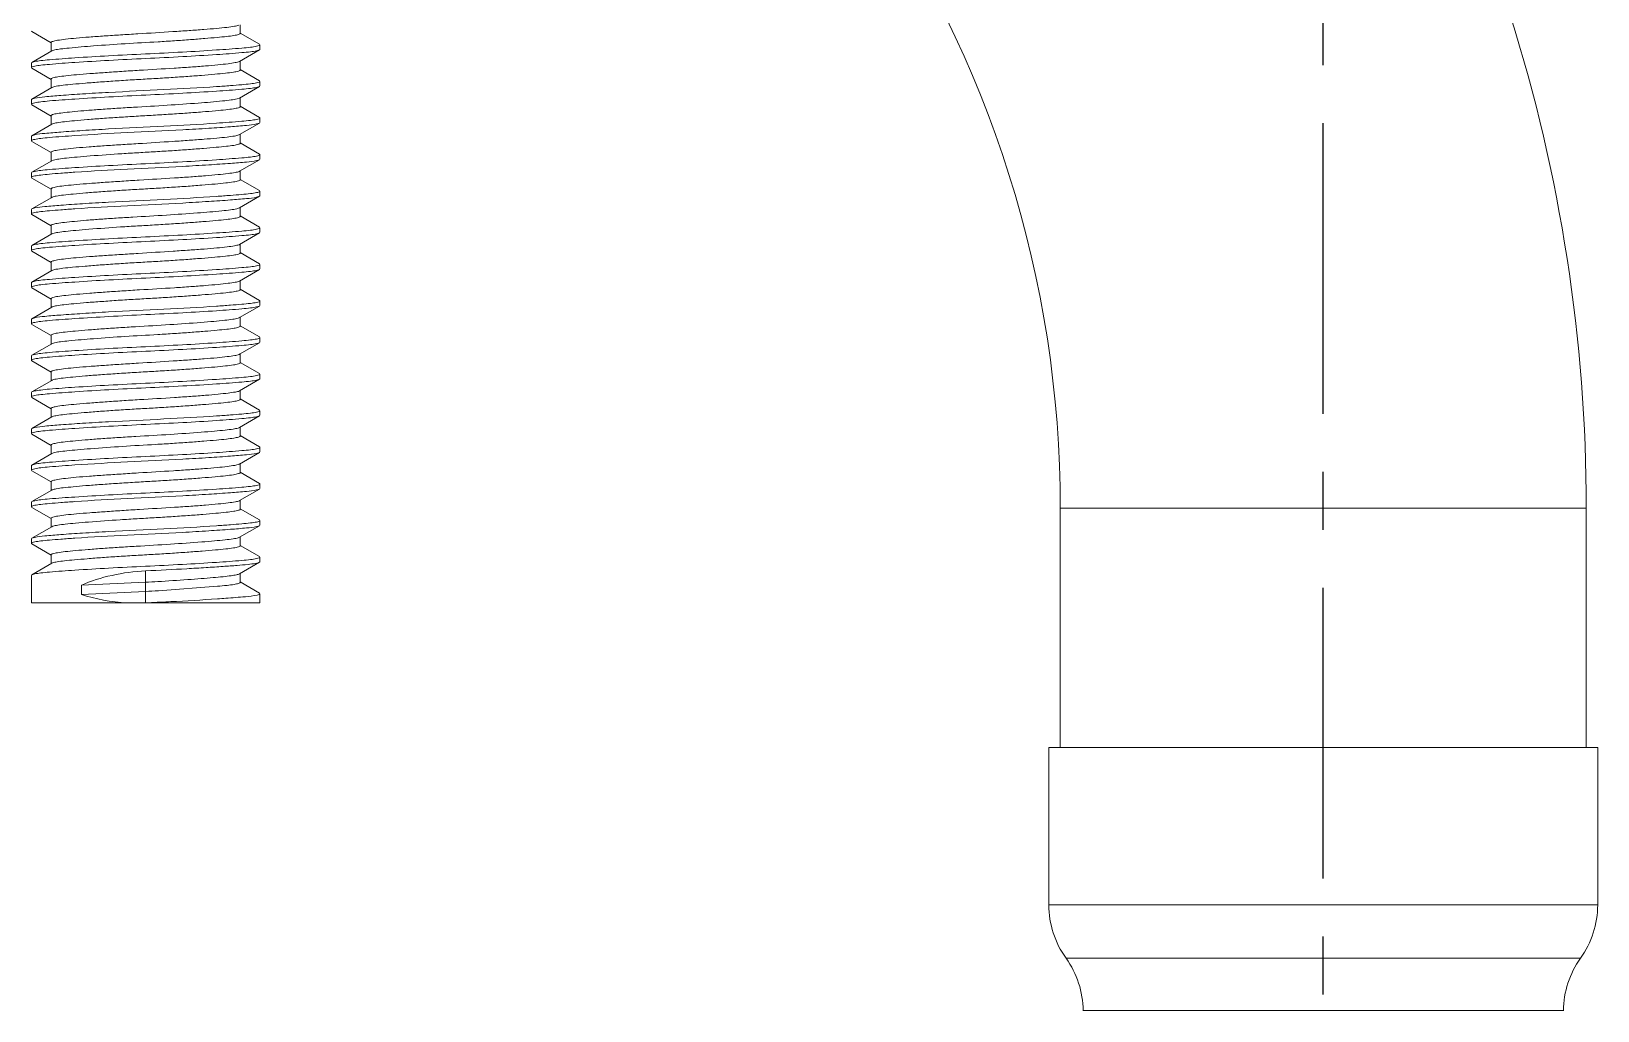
# Model space of a CAD drawing. Header units: millimetres. Extents: x 1334 to 1928, y -1757 to -1337.
# Drawn here: x 1704.05 to 1738.3, y -1692.07 to -1670.66 of the extents above; entities that cross this region are included whole.
import ezdxf

# ---------------------------------------------------------------- set-up
doc = ezdxf.new("R2010")
doc.units = ezdxf.units.MM
doc.header["$LTSCALE"] = 0.1
doc.linetypes.add('CENTERX2', pattern=[101.6, 63.5, -12.7, 12.7, -12.7])
doc.layers.get('0').update_dxf_attribs({"lineweight": 13})
doc.layers.add('CENTER', color=1, linetype='CENTERX2')

msp = doc.modelspace()

# ---------------------------------------------------------------- linework, layer by layer
at = {"color": 7, "linetype": 'Continuous'}
for p, q in [((1704.062, -1670.671), (1704.052, -1670.658)), ((1704.062, -1670.671), (1704.485, -1670.916)), ((1708.619, -1670.708), (1708.619, -1670.523)), ((1709.041, -1670.946), (1708.619, -1670.701)), ((1704.485, -1670.908), (1704.485, -1671.108)), ((1709.041, -1670.946), (1709.052, -1670.958)), ((1709.041, -1671.071), (1709.052, -1671.058)), ((1709.052, -1670.958), (1709.052, -1671.058)), ((1704.062, -1671.346), (1704.052, -1671.358)), ((1704.052, -1671.358), (1704.052, -1671.458)), ((1704.498, -1671.094), (1704.062, -1671.346)), ((1704.125, -1671.326), (1704.062, -1671.346)), ((1704.563, -1671.072), (1704.498, -1671.094)), ((1708.606, -1671.323), (1708.6, -1671.326)), ((1708.606, -1671.323), (1709.041, -1671.071)), ((1708.619, -1671.508), (1708.619, -1671.323)), ((1708.978, -1671.09), (1709.041, -1671.071)), ((1704.062, -1671.471), (1704.052, -1671.458)), ((1704.062, -1671.471), (1704.485, -1671.716)), ((1704.485, -1671.708), (1704.485, -1671.908)), ((1709.041, -1671.746), (1708.619, -1671.501)), ((1709.041, -1671.746), (1709.052, -1671.758)), ((1704.498, -1671.894), (1704.062, -1672.146)), ((1704.503, -1671.891), (1704.498, -1671.894)), ((1708.606, -1672.123), (1709.041, -1671.871)), ((1708.978, -1671.89), (1709.041, -1671.871)), ((1709.041, -1671.871), (1709.052, -1671.858)), ((1709.052, -1671.758), (1709.052, -1671.858)), ((1704.062, -1672.146), (1704.052, -1672.158)), ((1704.052, -1672.158), (1704.052, -1672.258)), ((1704.062, -1672.271), (1704.052, -1672.258)), ((1704.062, -1672.271), (1704.485, -1672.516)), ((1704.125, -1672.126), (1704.063, -1672.146)), ((1708.606, -1672.123), (1708.55, -1672.143)), ((1708.619, -1672.308), (1708.619, -1672.123)), ((1709.041, -1672.546), (1708.619, -1672.301)), ((1704.498, -1672.694), (1704.062, -1672.946)), ((1704.485, -1672.508), (1704.485, -1672.708)), ((1704.514, -1672.686), (1704.498, -1672.694)), ((1708.606, -1672.923), (1709.041, -1672.671)), ((1708.978, -1672.69), (1709.041, -1672.671)), ((1709.041, -1672.546), (1709.052, -1672.558)), ((1709.041, -1672.671), (1709.052, -1672.658)), ((1709.052, -1672.558), (1709.052, -1672.658)), ((1704.062, -1672.946), (1704.052, -1672.958)), ((1704.052, -1672.958), (1704.052, -1673.058)), ((1704.062, -1673.071), (1704.052, -1673.058)), ((1704.126, -1672.926), (1704.062, -1672.946)), ((1704.062, -1673.071), (1704.485, -1673.316)), ((1708.606, -1672.922), (1708.592, -1672.929)), ((1708.619, -1673.108), (1708.619, -1672.923)), ((1709.041, -1673.346), (1708.619, -1673.101)), ((1704.485, -1673.308), (1704.485, -1673.508)), ((1709.041, -1673.346), (1709.052, -1673.358)), ((1709.041, -1673.471), (1709.052, -1673.458)), ((1709.052, -1673.358), (1709.052, -1673.458)), ((1704.062, -1673.746), (1704.052, -1673.758)), ((1704.052, -1673.758), (1704.052, -1673.858)), ((1704.498, -1673.494), (1704.062, -1673.746)), ((1704.125, -1673.726), (1704.062, -1673.746)), ((1704.534, -1673.479), (1704.498, -1673.494)), ((1708.606, -1673.723), (1708.6, -1673.726)), ((1708.606, -1673.723), (1709.041, -1673.471)), ((1708.619, -1673.908), (1708.619, -1673.723)), ((1708.979, -1673.49), (1709.041, -1673.471)), ((1704.062, -1673.871), (1704.052, -1673.858)), ((1704.062, -1673.871), (1704.485, -1674.116)), ((1704.485, -1674.108), (1704.485, -1674.308)), ((1709.041, -1674.146), (1708.619, -1673.901)), ((1704.498, -1674.294), (1704.062, -1674.546)), ((1704.506, -1674.29), (1704.498, -1674.294)), ((1708.606, -1674.523), (1709.041, -1674.271)), ((1708.979, -1674.29), (1709.041, -1674.271)), ((1709.041, -1674.146), (1709.052, -1674.158)), ((1709.041, -1674.271), (1709.052, -1674.258)), ((1709.052, -1674.158), (1709.052, -1674.258)), ((1704.062, -1674.546), (1704.052, -1674.558)), ((1704.052, -1674.558), (1704.052, -1674.658)), ((1704.062, -1674.671), (1704.052, -1674.658)), ((1704.062, -1674.671), (1704.485, -1674.916)), ((1704.125, -1674.526), (1704.063, -1674.546)), ((1708.606, -1674.523), (1708.542, -1674.544)), ((1708.619, -1674.708), (1708.619, -1674.523)), ((1709.041, -1674.946), (1708.619, -1674.701)), ((1704.498, -1675.094), (1704.062, -1675.346)), ((1704.485, -1674.908), (1704.485, -1675.108)), ((1704.524, -1675.082), (1704.498, -1675.094)), ((1708.606, -1675.323), (1709.041, -1675.071)), ((1708.979, -1675.09), (1709.041, -1675.071)), ((1709.041, -1674.946), (1709.052, -1674.958)), ((1709.041, -1675.071), (1709.052, -1675.058)), ((1709.052, -1674.958), (1709.052, -1675.058)), ((1704.062, -1675.346), (1704.052, -1675.358)), ((1704.052, -1675.358), (1704.052, -1675.458)), ((1704.062, -1675.471), (1704.052, -1675.458)), ((1704.125, -1675.326), (1704.062, -1675.346)), ((1704.062, -1675.471), (1704.485, -1675.716)), ((1708.606, -1675.322), (1708.593, -1675.328)), ((1708.619, -1675.508), (1708.619, -1675.323)), ((1709.041, -1675.746), (1708.619, -1675.501)), ((1704.485, -1675.708), (1704.485, -1675.908)), ((1709.041, -1675.746), (1709.052, -1675.758)), ((1709.052, -1675.758), (1709.052, -1675.858)), ((1704.062, -1676.146), (1704.052, -1676.158)), ((1704.052, -1676.158), (1704.052, -1676.258)), ((1704.498, -1675.894), (1704.062, -1676.146)), ((1704.125, -1676.126), (1704.062, -1676.146)), ((1704.502, -1675.891), (1704.498, -1675.894)), ((1708.606, -1676.123), (1708.6, -1676.126)), ((1708.606, -1676.123), (1709.041, -1675.871)), ((1708.619, -1676.308), (1708.619, -1676.123)), ((1708.979, -1675.89), (1709.041, -1675.871)), ((1709.041, -1675.871), (1709.052, -1675.858)), ((1704.062, -1676.271), (1704.052, -1676.258)), ((1704.062, -1676.271), (1704.485, -1676.516)), ((1704.485, -1676.508), (1704.485, -1676.708)), ((1709.041, -1676.546), (1708.619, -1676.301)), ((1704.498, -1676.694), (1704.062, -1676.946)), ((1704.509, -1676.688), (1704.498, -1676.694)), ((1708.606, -1676.923), (1709.041, -1676.671)), ((1708.978, -1676.69), (1709.041, -1676.671)), ((1709.041, -1676.546), (1709.052, -1676.558)), ((1709.041, -1676.671), (1709.052, -1676.658)), ((1709.052, -1676.558), (1709.052, -1676.658)), ((1704.062, -1676.946), (1704.052, -1676.958)), ((1704.052, -1676.958), (1704.052, -1677.058)), ((1704.062, -1677.071), (1704.052, -1677.058)), ((1704.125, -1676.926), (1704.062, -1676.946)), ((1704.062, -1677.071), (1704.485, -1677.316)), ((1708.606, -1676.923), (1708.571, -1676.937)), ((1708.619, -1677.108), (1708.619, -1676.908)), ((1709.041, -1677.346), (1708.619, -1677.101)), ((1704.498, -1677.494), (1704.062, -1677.746)), ((1704.485, -1677.308), (1704.485, -1677.508)), ((1704.561, -1677.472), (1704.498, -1677.494)), ((1708.606, -1677.723), (1709.041, -1677.471)), ((1708.978, -1677.49), (1709.041, -1677.471)), ((1709.041, -1677.346), (1709.052, -1677.358)), ((1709.041, -1677.471), (1709.052, -1677.458)), ((1709.052, -1677.358), (1709.052, -1677.458)), ((1704.062, -1677.746), (1704.052, -1677.758)), ((1704.052, -1677.758), (1704.052, -1677.858)), ((1704.062, -1677.871), (1704.052, -1677.858)), ((1704.125, -1677.726), (1704.062, -1677.746)), ((1704.062, -1677.871), (1704.485, -1678.116)), ((1708.606, -1677.722), (1708.594, -1677.728)), ((1708.619, -1677.908), (1708.619, -1677.708)), ((1709.041, -1678.146), (1708.619, -1677.901)), ((1704.485, -1678.108), (1704.485, -1678.308)), ((1709.041, -1678.146), (1709.052, -1678.158)), ((1709.052, -1678.158), (1709.052, -1678.258)), ((1704.062, -1678.546), (1704.052, -1678.558)), ((1704.052, -1678.558), (1704.052, -1678.658)), ((1704.498, -1678.294), (1704.062, -1678.546)), ((1704.125, -1678.526), (1704.062, -1678.546)), ((1704.504, -1678.291), (1704.498, -1678.294)), ((1708.606, -1678.523), (1708.601, -1678.526)), ((1708.606, -1678.523), (1709.041, -1678.271)), ((1708.619, -1678.708), (1708.619, -1678.508)), ((1708.978, -1678.29), (1709.041, -1678.271)), ((1709.041, -1678.271), (1709.052, -1678.258)), ((1704.062, -1678.671), (1704.052, -1678.658)), ((1704.062, -1678.671), (1704.485, -1678.916)), ((1704.485, -1678.908), (1704.485, -1679.094)), ((1709.041, -1678.946), (1708.619, -1678.701)), ((1704.498, -1679.094), (1704.062, -1679.346)), ((1704.515, -1679.086), (1704.498, -1679.094)), ((1708.606, -1679.323), (1709.041, -1679.071)), ((1708.978, -1679.09), (1709.041, -1679.071)), ((1709.041, -1678.946), (1709.052, -1678.958)), ((1709.041, -1679.071), (1709.052, -1679.058)), ((1709.052, -1678.958), (1709.052, -1679.058)), ((1704.062, -1679.346), (1704.052, -1679.358)), ((1704.052, -1679.358), (1704.052, -1679.458)), ((1704.062, -1679.471), (1704.052, -1679.458)), ((1704.125, -1679.326), (1704.062, -1679.346)), ((1704.062, -1679.471), (1704.485, -1679.716)), ((1708.606, -1679.323), (1708.574, -1679.336)), ((1708.619, -1679.508), (1708.619, -1679.323)), ((1709.041, -1679.746), (1708.619, -1679.501)), ((1704.498, -1679.894), (1704.062, -1680.146)), ((1704.485, -1679.708), (1704.485, -1679.894)), ((1704.537, -1679.879), (1704.498, -1679.894)), ((1708.606, -1680.123), (1709.041, -1679.871)), ((1708.978, -1679.89), (1709.041, -1679.871)), ((1709.041, -1679.746), (1709.052, -1679.758)), ((1709.041, -1679.871), (1709.052, -1679.858)), ((1709.052, -1679.758), (1709.052, -1679.858)), ((1704.062, -1680.146), (1704.052, -1680.158)), ((1704.052, -1680.158), (1704.052, -1680.258)), ((1704.062, -1680.271), (1704.052, -1680.258)), ((1704.125, -1680.126), (1704.062, -1680.146)), ((1704.062, -1680.271), (1704.485, -1680.516)), ((1708.606, -1680.122), (1708.594, -1680.128)), ((1708.619, -1680.308), (1708.619, -1680.123)), ((1709.041, -1680.546), (1708.619, -1680.301)), ((1704.485, -1680.508), (1704.485, -1680.694)), ((1709.041, -1680.546), (1709.052, -1680.558)), ((1709.052, -1680.558), (1709.052, -1680.658)), ((1704.062, -1680.946), (1704.052, -1680.958)), ((1704.052, -1680.958), (1704.052, -1681.058)), ((1704.498, -1680.694), (1704.062, -1680.946)), ((1704.125, -1680.926), (1704.063, -1680.946)), ((1704.505, -1680.69), (1704.498, -1680.694)), ((1708.606, -1680.923), (1708.601, -1680.926)), ((1708.606, -1680.923), (1709.041, -1680.671)), ((1708.619, -1681.108), (1708.619, -1680.923)), ((1708.978, -1680.69), (1709.041, -1680.671)), ((1709.041, -1680.671), (1709.052, -1680.658)), ((1704.062, -1681.071), (1704.052, -1681.058)), ((1704.062, -1681.071), (1704.485, -1681.316)), ((1704.485, -1681.308), (1704.485, -1681.494)), ((1709.041, -1681.346), (1708.619, -1681.101)), ((1726.552, -1681.085), (1738.052, -1681.085)), ((1726.552, -1681.085), (1726.552, -1686.323)), ((1738.052, -1681.085), (1738.052, -1686.323)), ((1704.498, -1681.494), (1704.062, -1681.746)), ((1704.522, -1681.483), (1704.498, -1681.494)), ((1708.606, -1681.723), (1709.041, -1681.471)), ((1708.979, -1681.49), (1709.041, -1681.471)), ((1709.041, -1681.346), (1709.052, -1681.358)), ((1709.041, -1681.471), (1709.052, -1681.458)), ((1709.052, -1681.358), (1709.052, -1681.458)), ((1704.062, -1681.746), (1704.052, -1681.758)), ((1704.052, -1681.758), (1704.052, -1681.858)), ((1704.062, -1681.871), (1704.052, -1681.858)), ((1704.125, -1681.726), (1704.062, -1681.746)), ((1704.062, -1681.871), (1704.485, -1682.116)), ((1708.606, -1681.723), (1708.577, -1681.735)), ((1708.619, -1681.908), (1708.619, -1681.723)), ((1709.041, -1682.146), (1708.619, -1681.901)), ((1704.498, -1682.294), (1704.062, -1682.546)), ((1704.485, -1682.108), (1704.485, -1682.308)), ((1704.514, -1682.286), (1704.498, -1682.294)), ((1708.606, -1682.523), (1709.041, -1682.271)), ((1709.041, -1682.146), (1709.052, -1682.158)), ((1709.041, -1682.271), (1709.052, -1682.258)), ((1709.052, -1682.158), (1709.052, -1682.258)), ((1704.062, -1682.546), (1704.052, -1682.558)), ((1704.052, -1682.558), (1704.052, -1683.158)), ((1704.125, -1682.526), (1704.062, -1682.546)), ((1706.552, -1682.458), (1706.552, -1683.158)), ((1708.619, -1682.708), (1708.619, -1682.523)), ((1709.041, -1682.946), (1708.619, -1682.701)), ((1705.146, -1682.773), (1706.552, -1682.708)), ((1705.146, -1682.973), (1705.146, -1682.773)), ((1705.146, -1682.973), (1706.552, -1682.908)), ((1708.123, -1682.797), (1706.829, -1682.892)), ((1709.041, -1682.946), (1709.052, -1682.958)), ((1709.052, -1682.958), (1709.052, -1683.158)), ((1709.052, -1683.158), (1704.052, -1683.158)), ((1707.101, -1683.131), (1707.052, -1683.134)), ((1726.302, -1686.323), (1738.302, -1686.323)), ((1726.302, -1686.323), (1726.302, -1689.762)), ((1738.302, -1686.323), (1738.302, -1689.762)), ((1738.302, -1689.762), (1726.302, -1689.762)), ((1737.927, -1690.928), (1726.677, -1690.928)), ((1727.052, -1692.073), (1737.552, -1692.073))]:
    msp.add_line(p, q, dxfattribs=at)
for centre, radius, start, end in [((1702.302, -1681.085), 35.75, 0, 35), ((1702.302, -1681.085), 24.25, 0, 35), ((1703.401, -1626.364), 56.432, 273.2003, 273.4685), ((1702.987, -1619.098), 63.91, 273.19725, 273.44623), ((1702.258, -1590.181), 93.076, 272.6444, 272.95244), ((1703.84, -1619.254), 63.961, 272.92232, 273.8385), ((1705.606, -1645.801), 37.355, 273.8625, 274.1446), ((1728.302, -1689.762), 2, 180, 215.6591), ((1736.302, -1689.762), 2, 324.3409, 0), ((1725.052, -1692.094), 2, 0.59, 35.6591), ((1739.552, -1692.094), 2, 144.3409, 179.41)]:
    msp.add_arc(centre, radius, start, end, dxfattribs=at)
for centre, start_param, end_param in [((1706.552, -1683.902), 1.531008, 2.128419), ((1706.552, -1681.715), -2.207995, -1.770245)]:
    msp.add_ellipse(centre, major_axis=(2.498, 0.173), ratio=0.575512, start_param=start_param, end_param=end_param, dxfattribs=at)
for points, knots in [([(1708.591, -1670.529), (1708.56, -1670.541), (1708.472, -1670.558), (1708.31, -1670.581), (1708.086, -1670.602), (1707.81, -1670.625), (1707.49, -1670.648), (1707.01, -1670.681), (1706.511, -1670.711), (1706.011, -1670.742), (1705.656, -1670.765), (1705.332, -1670.788), (1705.049, -1670.811), (1704.819, -1670.834), (1704.663, -1670.854), (1704.571, -1670.871), (1704.526, -1670.883), (1704.498, -1670.892), (1704.485, -1670.903), (1704.485, -1670.908)], [0, 0, 0, 0, 0.024187, 0.064372, 0.119358, 0.187148, 0.265627, 0.352067, 0.536481, 0.628205, 0.715378, 0.794919, 0.864258, 0.920997, 0.963016, 0.97816, 0.989288, 0.996409, 1, 1, 1, 1]), ([(1708.619, -1670.708), (1708.619, -1670.713), (1708.606, -1670.725), (1708.562, -1670.741), (1708.465, -1670.761), (1708.309, -1670.779), (1708.096, -1670.8), (1707.831, -1670.823), (1707.52, -1670.847), (1707.179, -1670.871), (1706.703, -1670.901), (1706.112, -1670.933), (1705.464, -1670.978), (1704.994, -1671.017), (1704.71, -1671.047), (1704.606, -1671.062), (1704.563, -1671.072)], [0, 0, 0, 0, 0.003671, 0.010667, 0.035956, 0.07461, 0.126856, 0.192944, 0.270445, 0.355753, 0.444467, 0.620998, 0.790546, 0.922276, 0.967593, 1, 1, 1, 1]), ([(1708.977, -1670.991), (1708.933, -1671), (1708.826, -1671.015), (1708.533, -1671.042), (1708.038, -1671.078), (1707.336, -1671.12), (1706.55, -1671.158), (1705.764, -1671.197), (1705.063, -1671.239), (1704.568, -1671.275), (1704.276, -1671.302), (1704.169, -1671.317), (1704.125, -1671.326)], [0, 0, 0, 0, 0.027698, 0.066759, 0.181144, 0.334076, 0.500295, 0.666563, 0.819328, 0.933458, 0.972414, 1, 1, 1, 1]), ([(1709.052, -1670.958), (1709.052, -1670.967), (1709.019, -1670.981), (1708.996, -1670.987), (1708.977, -1670.991)], [0, 0, 0, 0, 0.29998, 1, 1, 1, 1]), ([(1704.127, -1671.426), (1704.171, -1671.417), (1704.278, -1671.402), (1704.57, -1671.374), (1705.066, -1671.339), (1705.768, -1671.296), (1706.554, -1671.258), (1707.34, -1671.22), (1708.041, -1671.178), (1708.536, -1671.142), (1708.828, -1671.115), (1708.935, -1671.1), (1708.978, -1671.09)], [0, 0, 0, 0, 0.027605, 0.066706, 0.181114, 0.334104, 0.50028, 0.666556, 0.819387, 0.933439, 0.972499, 1, 1, 1, 1]), ([(1708.6, -1671.326), (1708.572, -1671.338), (1708.489, -1671.354), (1708.333, -1671.377), (1708.115, -1671.399), (1707.842, -1671.423), (1707.523, -1671.447), (1707.041, -1671.479), (1706.539, -1671.508), (1706.035, -1671.54), (1705.675, -1671.564), (1705.346, -1671.588), (1705.059, -1671.611), (1704.825, -1671.633), (1704.652, -1671.654), (1704.546, -1671.675), (1704.499, -1671.692), (1704.485, -1671.704), (1704.485, -1671.709)], [0, 0, 0, 0, 0.022147, 0.060478, 0.114058, 0.181107, 0.259082, 0.345376, 0.530717, 0.623224, 0.711368, 0.792032, 0.862221, 0.919678, 0.962463, 0.989042, 0.996259, 1, 1, 1, 1]), ([(1704.052, -1671.458), (1704.052, -1671.45), (1704.085, -1671.435), (1704.108, -1671.43), (1704.127, -1671.426)], [0, 0, 0, 0, 0.299697, 1, 1, 1, 1]), ([(1708.619, -1671.508), (1708.619, -1671.514), (1708.605, -1671.526), (1708.556, -1671.542), (1708.451, -1671.563), (1708.28, -1671.582), (1708.047, -1671.605), (1707.758, -1671.629), (1707.422, -1671.654), (1707.058, -1671.678), (1706.683, -1671.701), (1706.305, -1671.722), (1705.932, -1671.746), (1705.575, -1671.77), (1705.252, -1671.795), (1704.98, -1671.819), (1704.765, -1671.84), (1704.613, -1671.861), (1704.531, -1671.877), (1704.503, -1671.891)], [0, 0, 0, 0, 0.003863, 0.011366, 0.038522, 0.08017, 0.136612, 0.207776, 0.290363, 0.380095, 0.471716, 0.562591, 0.654208, 0.74229, 0.82177, 0.888699, 0.940356, 0.977802, 1, 1, 1, 1]), ([(1708.977, -1671.791), (1708.933, -1671.8), (1708.826, -1671.815), (1708.635, -1671.833), (1708.387, -1671.853), (1707.82, -1671.893), (1706.932, -1671.942), (1705.955, -1671.986), (1705.202, -1672.03), (1704.737, -1672.062), (1704.388, -1672.09), (1704.198, -1672.111), (1704.125, -1672.126)], [0, 0, 0, 0, 0.027695, 0.066852, 0.118015, 0.181221, 0.417414, 0.666583, 0.783974, 0.882395, 0.954289, 1, 1, 1, 1]), ([(1704.127, -1672.226), (1704.17, -1672.217), (1704.278, -1672.202), (1704.57, -1672.174), (1705.066, -1672.139), (1705.768, -1672.096), (1706.554, -1672.058), (1707.34, -1672.02), (1708.041, -1671.978), (1708.536, -1671.942), (1708.828, -1671.915), (1708.935, -1671.9), (1708.978, -1671.89)], [0, 0, 0, 0, 0.027646, 0.066826, 0.181154, 0.334135, 0.500434, 0.66659, 0.819415, 0.933487, 0.972501, 1, 1, 1, 1]), ([(1709.052, -1671.758), (1709.052, -1671.767), (1709.019, -1671.781), (1708.996, -1671.787), (1708.977, -1671.791)], [0, 0, 0, 0, 0.301624, 1, 1, 1, 1]), ([(1704.052, -1672.258), (1704.052, -1672.25), (1704.085, -1672.235), (1704.108, -1672.23), (1704.127, -1672.226)], [0, 0, 0, 0, 0.300203, 1, 1, 1, 1]), ([(1708.55, -1672.143), (1708.508, -1672.153), (1708.402, -1672.169), (1708.12, -1672.2), (1707.654, -1672.237), (1707.004, -1672.283), (1706.41, -1672.316), (1705.928, -1672.346), (1705.59, -1672.369), (1705.282, -1672.393), (1705.015, -1672.416), (1704.798, -1672.437), (1704.638, -1672.457), (1704.541, -1672.476), (1704.497, -1672.492), (1704.485, -1672.503), (1704.485, -1672.508)], [0, 0, 0, 0, 0.031669, 0.077914, 0.208315, 0.374758, 0.555901, 0.644766, 0.728648, 0.804957, 0.871158, 0.924947, 0.964874, 0.989786, 0.996486, 1, 1, 1, 1]), ([(1708.619, -1672.308), (1708.619, -1672.314), (1708.605, -1672.326), (1708.558, -1672.342), (1708.454, -1672.362), (1708.287, -1672.382), (1708.059, -1672.403), (1707.776, -1672.428), (1707.447, -1672.452), (1707.089, -1672.476), (1706.718, -1672.499), (1706.345, -1672.52), (1705.975, -1672.543), (1705.619, -1672.567), (1705.294, -1672.592), (1705.016, -1672.616), (1704.795, -1672.637), (1704.634, -1672.657), (1704.547, -1672.674), (1704.514, -1672.686)], [0, 0, 0, 0, 0.003802, 0.011197, 0.037808, 0.078723, 0.134023, 0.203835, 0.285146, 0.373762, 0.464592, 0.554597, 0.645423, 0.733514, 0.813729, 0.882024, 0.93581, 0.975044, 1, 1, 1, 1]), ([(1708.977, -1672.591), (1708.933, -1672.6), (1708.826, -1672.615), (1708.533, -1672.642), (1707.903, -1672.687), (1706.932, -1672.742), (1705.955, -1672.786), (1705.202, -1672.83), (1704.737, -1672.862), (1704.388, -1672.89), (1704.198, -1672.911), (1704.126, -1672.926)], [0, 0, 0, 0, 0.027658, 0.066826, 0.181167, 0.417406, 0.666608, 0.784057, 0.882449, 0.954543, 1, 1, 1, 1]), ([(1704.127, -1673.026), (1704.17, -1673.017), (1704.278, -1673.002), (1704.57, -1672.974), (1705.201, -1672.929), (1706.172, -1672.874), (1707.149, -1672.831), (1707.901, -1672.786), (1708.367, -1672.755), (1708.716, -1672.726), (1708.906, -1672.706), (1708.978, -1672.69)], [0, 0, 0, 0, 0.027691, 0.066809, 0.181183, 0.417386, 0.666609, 0.784018, 0.882432, 0.954401, 1, 1, 1, 1]), ([(1709.052, -1672.558), (1709.052, -1672.567), (1709.019, -1672.581), (1708.996, -1672.587), (1708.977, -1672.591)], [0, 0, 0, 0, 0.300365, 1, 1, 1, 1]), ([(1704.052, -1673.058), (1704.052, -1673.05), (1704.085, -1673.035), (1704.108, -1673.03), (1704.127, -1673.026)], [0, 0, 0, 0, 0.300562, 1, 1, 1, 1]), ([(1708.592, -1672.929), (1708.561, -1672.941), (1708.474, -1672.958), (1708.312, -1672.98), (1708.089, -1673.002), (1707.813, -1673.025), (1707.493, -1673.048), (1707.013, -1673.08), (1706.514, -1673.111), (1706.014, -1673.142), (1705.658, -1673.165), (1705.333, -1673.188), (1705.05, -1673.211), (1704.82, -1673.234), (1704.663, -1673.254), (1704.571, -1673.271), (1704.526, -1673.283), (1704.499, -1673.292), (1704.485, -1673.303), (1704.485, -1673.308)], [0, 0, 0, 0, 0.023965, 0.063944, 0.118794, 0.186494, 0.264908, 0.351341, 0.535856, 0.627669, 0.714951, 0.7946, 0.864025, 0.920857, 0.962951, 0.978116, 0.989261, 0.996397, 1, 1, 1, 1]), ([(1708.619, -1673.108), (1708.619, -1673.113), (1708.606, -1673.125), (1708.56, -1673.142), (1708.46, -1673.162), (1708.298, -1673.18), (1708.077, -1673.202), (1707.802, -1673.225), (1707.482, -1673.25), (1707.131, -1673.274), (1706.768, -1673.296), (1706.401, -1673.317), (1705.925, -1673.346), (1705.475, -1673.377), (1705.071, -1673.411), (1704.841, -1673.433), (1704.668, -1673.452), (1704.572, -1673.468), (1704.534, -1673.479)], [0, 0, 0, 0, 0.003742, 0.010922, 0.036934, 0.076697, 0.130547, 0.198553, 0.278023, 0.365021, 0.454885, 0.54373, 0.633616, 0.802545, 0.872836, 0.929279, 0.971401, 1, 1, 1, 1]), ([(1708.977, -1673.391), (1708.933, -1673.4), (1708.826, -1673.415), (1708.533, -1673.442), (1708.038, -1673.478), (1707.336, -1673.52), (1706.55, -1673.558), (1705.764, -1673.597), (1705.063, -1673.639), (1704.568, -1673.675), (1704.276, -1673.702), (1704.169, -1673.717), (1704.125, -1673.726)], [0, 0, 0, 0, 0.027718, 0.066775, 0.181167, 0.334092, 0.500355, 0.666554, 0.819328, 0.933453, 0.972414, 1, 1, 1, 1]), ([(1709.052, -1673.358), (1709.052, -1673.367), (1709.019, -1673.381), (1708.996, -1673.387), (1708.977, -1673.391)], [0, 0, 0, 0, 0.300433, 1, 1, 1, 1]), ([(1704.126, -1673.826), (1704.17, -1673.817), (1704.278, -1673.802), (1704.468, -1673.784), (1704.717, -1673.764), (1705.284, -1673.724), (1706.172, -1673.674), (1707.149, -1673.631), (1707.901, -1673.586), (1708.367, -1673.555), (1708.716, -1673.526), (1708.906, -1673.506), (1708.979, -1673.49)], [0, 0, 0, 0, 0.027722, 0.066804, 0.118029, 0.181203, 0.417394, 0.666579, 0.783971, 0.882386, 0.954301, 1, 1, 1, 1]), ([(1708.6, -1673.726), (1708.572, -1673.739), (1708.489, -1673.754), (1708.335, -1673.777), (1708.116, -1673.799), (1707.843, -1673.823), (1707.525, -1673.847), (1707.043, -1673.879), (1706.541, -1673.908), (1706.036, -1673.94), (1705.676, -1673.964), (1705.347, -1673.988), (1705.06, -1674.011), (1704.825, -1674.033), (1704.652, -1674.054), (1704.546, -1674.075), (1704.499, -1674.092), (1704.486, -1674.104), (1704.485, -1674.109)], [0, 0, 0, 0, 0.022051, 0.06031, 0.113815, 0.180831, 0.258798, 0.345084, 0.530464, 0.623007, 0.711188, 0.791904, 0.862144, 0.919626, 0.962441, 0.989039, 0.996254, 1, 1, 1, 1]), ([(1704.052, -1673.858), (1704.052, -1673.85), (1704.085, -1673.835), (1704.108, -1673.83), (1704.126, -1673.826)], [0, 0, 0, 0, 0.300602, 1, 1, 1, 1]), ([(1708.619, -1673.908), (1708.619, -1673.914), (1708.605, -1673.926), (1708.557, -1673.942), (1708.451, -1673.963), (1708.282, -1673.982), (1708.049, -1674.005), (1707.762, -1674.029), (1707.428, -1674.054), (1707.065, -1674.078), (1706.691, -1674.101), (1706.314, -1674.122), (1705.941, -1674.145), (1705.584, -1674.17), (1705.261, -1674.194), (1704.988, -1674.219), (1704.771, -1674.239), (1704.618, -1674.26), (1704.534, -1674.277), (1704.506, -1674.29)], [0, 0, 0, 0, 0.003847, 0.011323, 0.038373, 0.07982, 0.136034, 0.2069, 0.289198, 0.378665, 0.470164, 0.560795, 0.652259, 0.740331, 0.81998, 0.887218, 0.939327, 0.977199, 1, 1, 1, 1]), ([(1708.977, -1674.191), (1708.933, -1674.2), (1708.826, -1674.215), (1708.635, -1674.233), (1708.387, -1674.253), (1707.82, -1674.293), (1706.932, -1674.342), (1705.955, -1674.386), (1705.202, -1674.43), (1704.737, -1674.462), (1704.388, -1674.49), (1704.198, -1674.511), (1704.125, -1674.526)], [0, 0, 0, 0, 0.027709, 0.066834, 0.118022, 0.181211, 0.417408, 0.66658, 0.783973, 0.882391, 0.954293, 1, 1, 1, 1]), ([(1704.126, -1674.626), (1704.17, -1674.617), (1704.278, -1674.602), (1704.468, -1674.584), (1704.717, -1674.564), (1705.284, -1674.524), (1706.172, -1674.474), (1707.149, -1674.431), (1707.901, -1674.386), (1708.367, -1674.355), (1708.716, -1674.326), (1708.906, -1674.306), (1708.979, -1674.29)], [0, 0, 0, 0, 0.027711, 0.066833, 0.118023, 0.181219, 0.417418, 0.66659, 0.783965, 0.882402, 0.954293, 1, 1, 1, 1]), ([(1709.052, -1674.158), (1709.052, -1674.167), (1709.019, -1674.181), (1708.996, -1674.187), (1708.977, -1674.191)], [0, 0, 0, 0, 0.301332, 1, 1, 1, 1]), ([(1704.052, -1674.658), (1704.052, -1674.65), (1704.085, -1674.635), (1704.108, -1674.63), (1704.126, -1674.626)], [0, 0, 0, 0, 0.301199, 1, 1, 1, 1]), ([(1708.542, -1674.544), (1708.499, -1674.554), (1708.391, -1674.57), (1708.106, -1674.601), (1707.638, -1674.638), (1706.988, -1674.684), (1706.396, -1674.717), (1705.917, -1674.747), (1705.58, -1674.77), (1705.275, -1674.793), (1705.011, -1674.816), (1704.795, -1674.838), (1704.637, -1674.857), (1704.54, -1674.876), (1704.497, -1674.892), (1704.485, -1674.903), (1704.485, -1674.908)], [0, 0, 0, 0, 0.032667, 0.079724, 0.211117, 0.377759, 0.558463, 0.646955, 0.730404, 0.806262, 0.872048, 0.925476, 0.965114, 0.989856, 0.996512, 1, 1, 1, 1]), ([(1708.619, -1674.708), (1708.619, -1674.714), (1708.606, -1674.726), (1708.559, -1674.742), (1708.457, -1674.762), (1708.293, -1674.781), (1708.068, -1674.803), (1707.79, -1674.826), (1707.465, -1674.851), (1707.111, -1674.875), (1706.744, -1674.898), (1706.373, -1674.918), (1705.896, -1674.948), (1705.446, -1674.979), (1705.044, -1675.013), (1704.818, -1675.035), (1704.651, -1675.055), (1704.559, -1675.071), (1704.524, -1675.082)], [0, 0, 0, 0, 0.003769, 0.011072, 0.037328, 0.077711, 0.132203, 0.20108, 0.281443, 0.369273, 0.459512, 0.549007, 0.639266, 0.807969, 0.877315, 0.932346, 0.973202, 1, 1, 1, 1]), ([(1708.977, -1674.991), (1708.933, -1675), (1708.826, -1675.015), (1708.533, -1675.043), (1708.038, -1675.078), (1707.336, -1675.12), (1706.55, -1675.158), (1705.764, -1675.197), (1705.063, -1675.239), (1704.568, -1675.274), (1704.276, -1675.302), (1704.169, -1675.317), (1704.125, -1675.326)], [0, 0, 0, 0, 0.027637, 0.066823, 0.18114, 0.334134, 0.500334, 0.666569, 0.819398, 0.933444, 0.972506, 1, 1, 1, 1]), ([(1704.126, -1675.426), (1704.17, -1675.417), (1704.278, -1675.402), (1704.57, -1675.374), (1705.066, -1675.339), (1705.768, -1675.296), (1706.554, -1675.258), (1707.34, -1675.22), (1708.041, -1675.178), (1708.536, -1675.142), (1708.828, -1675.115), (1708.935, -1675.1), (1708.979, -1675.09)], [0, 0, 0, 0, 0.027687, 0.066863, 0.181215, 0.334097, 0.500355, 0.666592, 0.819316, 0.933404, 0.972449, 1, 1, 1, 1]), ([(1709.052, -1674.958), (1709.052, -1674.967), (1709.019, -1674.981), (1708.996, -1674.987), (1708.977, -1674.991)], [0, 0, 0, 0, 0.300162, 1, 1, 1, 1]), ([(1704.052, -1675.458), (1704.052, -1675.45), (1704.085, -1675.435), (1704.108, -1675.43), (1704.126, -1675.426)], [0, 0, 0, 0, 0.301833, 1, 1, 1, 1]), ([(1708.593, -1675.328), (1708.562, -1675.34), (1708.476, -1675.357), (1708.315, -1675.38), (1708.092, -1675.402), (1707.816, -1675.425), (1707.497, -1675.448), (1707.016, -1675.48), (1706.517, -1675.511), (1706.016, -1675.542), (1705.66, -1675.565), (1705.335, -1675.588), (1705.051, -1675.611), (1704.82, -1675.634), (1704.664, -1675.654), (1704.571, -1675.671), (1704.526, -1675.683), (1704.499, -1675.692), (1704.485, -1675.703), (1704.485, -1675.708)], [0, 0, 0, 0, 0.02376, 0.063545, 0.118268, 0.185886, 0.264238, 0.350664, 0.535274, 0.627167, 0.714551, 0.794303, 0.863809, 0.920725, 0.962891, 0.978075, 0.989234, 0.996384, 1, 1, 1, 1]), ([(1708.619, -1675.508), (1708.619, -1675.514), (1708.605, -1675.526), (1708.556, -1675.543), (1708.45, -1675.563), (1708.279, -1675.582), (1708.045, -1675.605), (1707.756, -1675.629), (1707.42, -1675.654), (1707.055, -1675.679), (1706.679, -1675.701), (1706.301, -1675.722), (1705.928, -1675.746), (1705.57, -1675.771), (1705.248, -1675.796), (1704.976, -1675.82), (1704.762, -1675.84), (1704.611, -1675.862), (1704.529, -1675.878), (1704.502, -1675.891)], [0, 0, 0, 0, 0.003867, 0.011374, 0.038618, 0.080289, 0.136897, 0.208154, 0.29092, 0.380758, 0.472533, 0.563352, 0.655126, 0.743171, 0.822605, 0.889354, 0.940902, 0.978057, 1, 1, 1, 1]), ([(1708.977, -1675.791), (1708.933, -1675.8), (1708.826, -1675.815), (1708.533, -1675.842), (1708.038, -1675.878), (1707.336, -1675.92), (1706.55, -1675.958), (1705.764, -1675.997), (1705.063, -1676.039), (1704.568, -1676.074), (1704.276, -1676.102), (1704.169, -1676.117), (1704.125, -1676.126)], [0, 0, 0, 0, 0.027718, 0.066816, 0.181173, 0.334114, 0.500404, 0.666565, 0.819326, 0.93344, 0.972425, 1, 1, 1, 1]), ([(1709.052, -1675.758), (1709.052, -1675.767), (1709.019, -1675.781), (1708.996, -1675.787), (1708.977, -1675.791)], [0, 0, 0, 0, 0.301779, 1, 1, 1, 1]), ([(1704.126, -1676.226), (1704.17, -1676.217), (1704.278, -1676.202), (1704.57, -1676.174), (1705.066, -1676.139), (1705.768, -1676.096), (1706.554, -1676.058), (1707.34, -1676.02), (1708.041, -1675.978), (1708.536, -1675.942), (1708.828, -1675.915), (1708.935, -1675.9), (1708.979, -1675.89)], [0, 0, 0, 0, 0.027698, 0.066841, 0.181206, 0.334105, 0.500411, 0.666592, 0.819318, 0.933439, 0.972424, 1, 1, 1, 1]), ([(1708.6, -1676.126), (1708.573, -1676.139), (1708.49, -1676.154), (1708.336, -1676.177), (1708.117, -1676.199), (1707.844, -1676.223), (1707.526, -1676.247), (1707.044, -1676.279), (1706.542, -1676.308), (1706.037, -1676.339), (1705.677, -1676.364), (1705.347, -1676.388), (1705.06, -1676.411), (1704.825, -1676.433), (1704.652, -1676.454), (1704.546, -1676.475), (1704.499, -1676.492), (1704.486, -1676.504), (1704.485, -1676.509)], [0, 0, 0, 0, 0.021959, 0.060151, 0.113585, 0.180568, 0.258529, 0.344809, 0.530226, 0.622802, 0.711018, 0.791783, 0.862074, 0.919579, 0.96242, 0.989037, 0.996251, 1, 1, 1, 1]), ([(1704.052, -1676.258), (1704.052, -1676.25), (1704.085, -1676.235), (1704.108, -1676.23), (1704.126, -1676.226)], [0, 0, 0, 0, 0.302034, 1, 1, 1, 1]), ([(1708.619, -1676.308), (1708.619, -1676.314), (1708.605, -1676.326), (1708.557, -1676.342), (1708.453, -1676.363), (1708.284, -1676.382), (1708.054, -1676.404), (1707.768, -1676.428), (1707.436, -1676.453), (1707.076, -1676.477), (1706.703, -1676.5), (1706.327, -1676.521), (1705.956, -1676.544), (1705.6, -1676.569), (1705.276, -1676.593), (1705, -1676.617), (1704.782, -1676.638), (1704.625, -1676.659), (1704.54, -1676.675), (1704.509, -1676.688)], [0, 0, 0, 0, 0.003825, 0.011255, 0.038129, 0.079285, 0.135125, 0.205516, 0.287356, 0.376411, 0.467687, 0.557953, 0.649181, 0.737225, 0.817137, 0.884863, 0.937697, 0.976175, 1, 1, 1, 1]), ([(1708.977, -1676.591), (1708.933, -1676.6), (1708.826, -1676.615), (1708.635, -1676.633), (1708.387, -1676.653), (1707.82, -1676.693), (1706.932, -1676.742), (1705.955, -1676.786), (1705.202, -1676.83), (1704.737, -1676.862), (1704.388, -1676.89), (1704.198, -1676.911), (1704.125, -1676.926)], [0, 0, 0, 0, 0.027721, 0.066819, 0.118031, 0.181212, 0.417411, 0.666599, 0.783994, 0.882413, 0.95434, 1, 1, 1, 1]), ([(1704.126, -1677.026), (1704.17, -1677.017), (1704.278, -1677.002), (1704.57, -1676.974), (1705.066, -1676.939), (1705.768, -1676.896), (1706.554, -1676.858), (1707.34, -1676.82), (1708.041, -1676.778), (1708.536, -1676.742), (1708.828, -1676.715), (1708.935, -1676.7), (1708.978, -1676.69)], [0, 0, 0, 0, 0.027724, 0.066787, 0.181176, 0.334098, 0.500345, 0.666578, 0.819332, 0.933462, 0.97242, 1, 1, 1, 1]), ([(1709.052, -1676.558), (1709.052, -1676.567), (1709.019, -1676.581), (1708.996, -1676.587), (1708.977, -1676.591)], [0, 0, 0, 0, 0.301036, 1, 1, 1, 1]), ([(1704.052, -1677.058), (1704.052, -1677.05), (1704.085, -1677.035), (1704.108, -1677.03), (1704.126, -1677.026)], [0, 0, 0, 0, 0.300772, 1, 1, 1, 1]), ([(1708.571, -1676.937), (1708.534, -1676.948), (1708.437, -1676.964), (1708.261, -1676.985), (1708.029, -1677.006), (1707.629, -1677.039), (1707.057, -1677.08), (1706.457, -1677.114), (1705.967, -1677.143), (1705.62, -1677.167), (1705.305, -1677.191), (1705.031, -1677.214), (1704.808, -1677.236), (1704.643, -1677.256), (1704.543, -1677.276), (1704.498, -1677.291), (1704.485, -1677.303), (1704.485, -1677.308)], [0, 0, 0, 0, 0.028223, 0.071737, 0.129088, 0.19864, 0.364455, 0.547097, 0.637265, 0.722615, 0.800425, 0.868101, 0.923177, 0.964056, 0.989595, 0.996455, 1, 1, 1, 1]), ([(1708.619, -1677.108), (1708.619, -1677.113), (1708.606, -1677.125), (1708.562, -1677.141), (1708.465, -1677.161), (1708.309, -1677.179), (1708.095, -1677.2), (1707.829, -1677.223), (1707.518, -1677.247), (1707.176, -1677.271), (1706.7, -1677.301), (1706.109, -1677.333), (1705.46, -1677.378), (1704.99, -1677.417), (1704.708, -1677.447), (1704.604, -1677.463), (1704.561, -1677.472)], [0, 0, 0, 0, 0.003676, 0.010737, 0.035999, 0.074661, 0.127095, 0.193254, 0.270882, 0.356303, 0.445039, 0.621631, 0.79127, 0.922728, 0.967856, 1, 1, 1, 1]), ([(1708.977, -1677.391), (1708.933, -1677.4), (1708.826, -1677.415), (1708.534, -1677.442), (1708.038, -1677.478), (1707.336, -1677.52), (1706.55, -1677.558), (1705.764, -1677.597), (1705.063, -1677.639), (1704.568, -1677.674), (1704.276, -1677.702), (1704.169, -1677.717), (1704.125, -1677.726)], [0, 0, 0, 0, 0.027557, 0.066657, 0.181089, 0.334082, 0.500255, 0.666534, 0.81937, 0.933436, 0.972488, 1, 1, 1, 1]), ([(1704.127, -1677.826), (1704.17, -1677.817), (1704.278, -1677.802), (1704.57, -1677.774), (1705.066, -1677.739), (1705.768, -1677.696), (1706.554, -1677.658), (1707.34, -1677.62), (1708.041, -1677.578), (1708.536, -1677.542), (1708.828, -1677.515), (1708.935, -1677.5), (1708.978, -1677.49)], [0, 0, 0, 0, 0.027684, 0.066761, 0.181136, 0.334085, 0.500246, 0.666557, 0.819355, 0.933452, 0.972456, 1, 1, 1, 1]), ([(1709.052, -1677.358), (1709.052, -1677.367), (1709.019, -1677.381), (1708.996, -1677.387), (1708.977, -1677.391)], [0, 0, 0, 0, 0.299576, 1, 1, 1, 1]), ([(1704.052, -1677.858), (1704.052, -1677.85), (1704.085, -1677.835), (1704.108, -1677.83), (1704.127, -1677.826)], [0, 0, 0, 0, 0.299859, 1, 1, 1, 1]), ([(1708.594, -1677.728), (1708.564, -1677.74), (1708.477, -1677.757), (1708.317, -1677.78), (1708.095, -1677.802), (1707.819, -1677.825), (1707.5, -1677.848), (1707.019, -1677.88), (1706.52, -1677.91), (1706.019, -1677.941), (1705.662, -1677.965), (1705.336, -1677.988), (1705.052, -1678.011), (1704.821, -1678.034), (1704.664, -1678.054), (1704.571, -1678.071), (1704.526, -1678.083), (1704.499, -1678.092), (1704.485, -1678.103), (1704.485, -1678.108)], [0, 0, 0, 0, 0.023569, 0.063173, 0.117776, 0.18532, 0.263615, 0.350031, 0.534729, 0.626698, 0.714176, 0.794026, 0.863608, 0.920599, 0.962835, 0.978037, 0.989208, 0.996371, 1, 1, 1, 1]), ([(1708.619, -1677.908), (1708.619, -1677.914), (1708.605, -1677.926), (1708.556, -1677.943), (1708.451, -1677.963), (1708.28, -1677.982), (1708.047, -1678.005), (1707.758, -1678.029), (1707.423, -1678.054), (1707.059, -1678.078), (1706.684, -1678.101), (1706.306, -1678.122), (1705.933, -1678.146), (1705.576, -1678.17), (1705.253, -1678.195), (1704.98, -1678.219), (1704.765, -1678.24), (1704.613, -1678.261), (1704.531, -1678.277), (1704.504, -1678.291)], [0, 0, 0, 0, 0.003868, 0.011353, 0.03849, 0.080129, 0.136571, 0.20768, 0.290267, 0.379978, 0.471627, 0.562376, 0.654053, 0.742101, 0.82161, 0.888552, 0.940318, 0.977724, 1, 1, 1, 1]), ([(1708.977, -1678.191), (1708.933, -1678.2), (1708.826, -1678.215), (1708.533, -1678.242), (1708.038, -1678.278), (1707.336, -1678.32), (1706.55, -1678.358), (1705.764, -1678.397), (1705.063, -1678.439), (1704.568, -1678.474), (1704.276, -1678.502), (1704.169, -1678.517), (1704.125, -1678.526)], [0, 0, 0, 0, 0.027705, 0.066833, 0.181171, 0.334111, 0.500416, 0.666597, 0.819315, 0.933421, 0.972438, 1, 1, 1, 1]), ([(1709.052, -1678.158), (1709.052, -1678.167), (1709.019, -1678.181), (1708.996, -1678.187), (1708.977, -1678.191)], [0, 0, 0, 0, 0.301965, 1, 1, 1, 1]), ([(1704.127, -1678.626), (1704.17, -1678.617), (1704.278, -1678.602), (1704.57, -1678.574), (1705.066, -1678.539), (1705.768, -1678.496), (1706.554, -1678.458), (1707.34, -1678.42), (1708.041, -1678.378), (1708.536, -1678.342), (1708.828, -1678.315), (1708.935, -1678.3), (1708.978, -1678.29)], [0, 0, 0, 0, 0.027631, 0.066785, 0.181116, 0.334102, 0.500272, 0.666554, 0.819383, 0.933438, 0.972497, 1, 1, 1, 1]), ([(1708.601, -1678.526), (1708.573, -1678.539), (1708.491, -1678.554), (1708.336, -1678.576), (1708.118, -1678.599), (1707.846, -1678.623), (1707.527, -1678.647), (1707.045, -1678.679), (1706.543, -1678.708), (1706.038, -1678.739), (1705.677, -1678.764), (1705.348, -1678.788), (1705.061, -1678.811), (1704.825, -1678.833), (1704.652, -1678.854), (1704.546, -1678.875), (1704.499, -1678.892), (1704.486, -1678.904), (1704.485, -1678.909)], [0, 0, 0, 0, 0.021871, 0.06, 0.113367, 0.180317, 0.258274, 0.34455, 0.530002, 0.62261, 0.710858, 0.791667, 0.86201, 0.919536, 0.962401, 0.989038, 0.996249, 1, 1, 1, 1]), ([(1704.052, -1678.658), (1704.052, -1678.65), (1704.085, -1678.635), (1704.108, -1678.63), (1704.127, -1678.626)], [0, 0, 0, 0, 0.300014, 1, 1, 1, 1]), ([(1708.619, -1678.708), (1708.619, -1678.714), (1708.605, -1678.726), (1708.558, -1678.742), (1708.455, -1678.762), (1708.288, -1678.781), (1708.06, -1678.804), (1707.777, -1678.827), (1707.448, -1678.852), (1707.089, -1678.876), (1706.719, -1678.899), (1706.346, -1678.92), (1705.976, -1678.943), (1705.62, -1678.967), (1705.295, -1678.992), (1705.018, -1679.016), (1704.796, -1679.037), (1704.635, -1679.057), (1704.547, -1679.074), (1704.515, -1679.086)], [0, 0, 0, 0, 0.003799, 0.011171, 0.037809, 0.078617, 0.13396, 0.203742, 0.284993, 0.373526, 0.464468, 0.55431, 0.645225, 0.733245, 0.813477, 0.881841, 0.935594, 0.974937, 1, 1, 1, 1]), ([(1708.977, -1678.991), (1708.933, -1679), (1708.826, -1679.015), (1708.635, -1679.033), (1708.387, -1679.053), (1707.82, -1679.093), (1706.932, -1679.142), (1705.955, -1679.186), (1705.202, -1679.23), (1704.737, -1679.262), (1704.388, -1679.29), (1704.198, -1679.311), (1704.125, -1679.326)], [0, 0, 0, 0, 0.027727, 0.066809, 0.118034, 0.181207, 0.417402, 0.666613, 0.784011, 0.882425, 0.954381, 1, 1, 1, 1]), ([(1704.127, -1679.426), (1704.17, -1679.417), (1704.278, -1679.402), (1704.57, -1679.374), (1705.066, -1679.339), (1705.768, -1679.296), (1706.554, -1679.258), (1707.34, -1679.22), (1708.041, -1679.178), (1708.536, -1679.142), (1708.828, -1679.115), (1708.935, -1679.1), (1708.978, -1679.09)], [0, 0, 0, 0, 0.027643, 0.066826, 0.181151, 0.334134, 0.500427, 0.666588, 0.819415, 0.933484, 0.972503, 1, 1, 1, 1]), ([(1709.052, -1678.958), (1709.052, -1678.967), (1709.019, -1678.981), (1708.996, -1678.987), (1708.977, -1678.991)], [0, 0, 0, 0, 0.30058, 1, 1, 1, 1]), ([(1704.052, -1679.458), (1704.052, -1679.45), (1704.085, -1679.435), (1704.108, -1679.43), (1704.127, -1679.426)], [0, 0, 0, 0, 0.30017, 1, 1, 1, 1]), ([(1708.574, -1679.336), (1708.538, -1679.347), (1708.442, -1679.363), (1708.268, -1679.384), (1708.037, -1679.406), (1707.637, -1679.438), (1707.065, -1679.479), (1706.464, -1679.514), (1705.973, -1679.543), (1705.625, -1679.566), (1705.309, -1679.59), (1705.034, -1679.614), (1704.809, -1679.636), (1704.644, -1679.656), (1704.543, -1679.676), (1704.498, -1679.691), (1704.485, -1679.703), (1704.485, -1679.708)], [0, 0, 0, 0, 0.027669, 0.070753, 0.127777, 0.197089, 0.362807, 0.545688, 0.636066, 0.721652, 0.799694, 0.867606, 0.922899, 0.963925, 0.989566, 0.996456, 1, 1, 1, 1]), ([(1708.619, -1679.508), (1708.619, -1679.513), (1708.606, -1679.525), (1708.56, -1679.541), (1708.46, -1679.561), (1708.299, -1679.581), (1708.079, -1679.602), (1707.805, -1679.625), (1707.486, -1679.649), (1707.137, -1679.673), (1706.651, -1679.703), (1706.054, -1679.736), (1705.483, -1679.776), (1705.078, -1679.81), (1704.847, -1679.832), (1704.672, -1679.852), (1704.576, -1679.868), (1704.537, -1679.879)], [0, 0, 0, 0, 0.003734, 0.010943, 0.036831, 0.076447, 0.130158, 0.197928, 0.277178, 0.364062, 0.453743, 0.632189, 0.801262, 0.871759, 0.928519, 0.97102, 1, 1, 1, 1]), ([(1708.977, -1679.791), (1708.933, -1679.8), (1708.826, -1679.815), (1708.534, -1679.842), (1708.038, -1679.878), (1707.336, -1679.92), (1706.55, -1679.958), (1705.764, -1679.997), (1705.063, -1680.039), (1704.568, -1680.074), (1704.276, -1680.102), (1704.169, -1680.117), (1704.125, -1680.126)], [0, 0, 0, 0, 0.027627, 0.066778, 0.181108, 0.334083, 0.500227, 0.666538, 0.819358, 0.933445, 0.972467, 1, 1, 1, 1]), ([(1704.127, -1680.226), (1704.17, -1680.217), (1704.278, -1680.202), (1704.57, -1680.174), (1705.201, -1680.129), (1706.172, -1680.074), (1707.149, -1680.031), (1707.901, -1679.986), (1708.367, -1679.955), (1708.716, -1679.926), (1708.906, -1679.906), (1708.978, -1679.89)], [0, 0, 0, 0, 0.027688, 0.066811, 0.181182, 0.417385, 0.666609, 0.78402, 0.882434, 0.954406, 1, 1, 1, 1]), ([(1709.052, -1679.758), (1709.052, -1679.767), (1709.019, -1679.781), (1708.996, -1679.787), (1708.977, -1679.791)], [0, 0, 0, 0, 0.299962, 1, 1, 1, 1]), ([(1704.052, -1680.258), (1704.052, -1680.25), (1704.085, -1680.235), (1704.108, -1680.23), (1704.127, -1680.226)], [0, 0, 0, 0, 0.300542, 1, 1, 1, 1]), ([(1708.594, -1680.128), (1708.565, -1680.14), (1708.479, -1680.157), (1708.319, -1680.18), (1708.097, -1680.202), (1707.822, -1680.225), (1707.503, -1680.248), (1707.022, -1680.279), (1706.522, -1680.31), (1706.021, -1680.341), (1705.664, -1680.365), (1705.337, -1680.388), (1705.053, -1680.411), (1704.821, -1680.433), (1704.664, -1680.454), (1704.572, -1680.471), (1704.526, -1680.483), (1704.499, -1680.492), (1704.485, -1680.504), (1704.485, -1680.509)], [0, 0, 0, 0, 0.023392, 0.062827, 0.117316, 0.184793, 0.263036, 0.349443, 0.534222, 0.62626, 0.713825, 0.79377, 0.863421, 0.92048, 0.962783, 0.978001, 0.989184, 0.996358, 1, 1, 1, 1]), ([(1708.619, -1680.308), (1708.619, -1680.314), (1708.605, -1680.326), (1708.557, -1680.342), (1708.451, -1680.363), (1708.281, -1680.382), (1708.049, -1680.404), (1707.761, -1680.429), (1707.427, -1680.454), (1707.064, -1680.478), (1706.69, -1680.501), (1706.313, -1680.522), (1705.941, -1680.545), (1705.584, -1680.57), (1705.26, -1680.594), (1704.987, -1680.619), (1704.771, -1680.639), (1704.617, -1680.66), (1704.534, -1680.677), (1704.505, -1680.69)], [0, 0, 0, 0, 0.003859, 0.011324, 0.03836, 0.07988, 0.136086, 0.206965, 0.28929, 0.378797, 0.470269, 0.560913, 0.652428, 0.740481, 0.820108, 0.887335, 0.939418, 0.977228, 1, 1, 1, 1]), ([(1708.977, -1680.591), (1708.933, -1680.6), (1708.826, -1680.615), (1708.533, -1680.642), (1708.038, -1680.678), (1707.336, -1680.72), (1706.55, -1680.758), (1705.764, -1680.797), (1705.063, -1680.839), (1704.568, -1680.874), (1704.276, -1680.902), (1704.169, -1680.917), (1704.125, -1680.926)], [0, 0, 0, 0, 0.027693, 0.066852, 0.181214, 0.334102, 0.500397, 0.666597, 0.819314, 0.933404, 0.97245, 1, 1, 1, 1]), ([(1709.052, -1680.558), (1709.052, -1680.567), (1709.019, -1680.581), (1708.996, -1680.587), (1708.977, -1680.591)], [0, 0, 0, 0, 0.302077, 1, 1, 1, 1]), ([(1704.126, -1681.026), (1704.17, -1681.017), (1704.278, -1681.002), (1704.468, -1680.984), (1704.717, -1680.964), (1705.284, -1680.924), (1706.172, -1680.874), (1707.149, -1680.831), (1707.901, -1680.786), (1708.367, -1680.755), (1708.716, -1680.726), (1708.906, -1680.706), (1708.978, -1680.69)], [0, 0, 0, 0, 0.027721, 0.066805, 0.118032, 0.181206, 0.417401, 0.666593, 0.783988, 0.882403, 0.954327, 1, 1, 1, 1]), ([(1708.601, -1680.926), (1708.574, -1680.939), (1708.491, -1680.954), (1708.337, -1680.976), (1708.119, -1680.998), (1707.847, -1681.023), (1707.528, -1681.047), (1707.047, -1681.079), (1706.544, -1681.108), (1706.039, -1681.139), (1705.678, -1681.164), (1705.348, -1681.188), (1705.061, -1681.211), (1704.825, -1681.233), (1704.652, -1681.254), (1704.546, -1681.275), (1704.499, -1681.292), (1704.486, -1681.304), (1704.486, -1681.309)], [0, 0, 0, 0, 0.021785, 0.059856, 0.11316, 0.180078, 0.258032, 0.344306, 0.529791, 0.62243, 0.710708, 0.791557, 0.861951, 0.919499, 0.962383, 0.98904, 0.996249, 1, 1, 1, 1]), ([(1704.052, -1681.058), (1704.052, -1681.05), (1704.085, -1681.035), (1704.108, -1681.03), (1704.126, -1681.026)], [0, 0, 0, 0, 0.300561, 1, 1, 1, 1]), ([(1708.619, -1681.108), (1708.619, -1681.114), (1708.605, -1681.126), (1708.559, -1681.142), (1708.457, -1681.162), (1708.292, -1681.181), (1708.067, -1681.203), (1707.787, -1681.227), (1707.461, -1681.251), (1707.106, -1681.275), (1706.739, -1681.298), (1706.367, -1681.318), (1705.889, -1681.348), (1705.439, -1681.38), (1705.039, -1681.414), (1704.813, -1681.435), (1704.648, -1681.455), (1704.556, -1681.472), (1704.522, -1681.483)], [0, 0, 0, 0, 0.00377, 0.011073, 0.037429, 0.077844, 0.132603, 0.201639, 0.282193, 0.370117, 0.460618, 0.550049, 0.640532, 0.809126, 0.878249, 0.933078, 0.97351, 1, 1, 1, 1]), ([(1708.977, -1681.391), (1708.933, -1681.4), (1708.826, -1681.415), (1708.635, -1681.433), (1708.387, -1681.453), (1707.82, -1681.493), (1706.932, -1681.542), (1705.955, -1681.586), (1705.202, -1681.63), (1704.737, -1681.662), (1704.388, -1681.69), (1704.198, -1681.711), (1704.125, -1681.726)], [0, 0, 0, 0, 0.027722, 0.06681, 0.118037, 0.181205, 0.417402, 0.666623, 0.784029, 0.882443, 0.954417, 1, 1, 1, 1]), ([(1704.126, -1681.826), (1704.17, -1681.817), (1704.278, -1681.802), (1704.468, -1681.784), (1704.717, -1681.764), (1705.284, -1681.724), (1706.172, -1681.674), (1707.149, -1681.631), (1707.901, -1681.586), (1708.367, -1681.555), (1708.716, -1681.526), (1708.906, -1681.506), (1708.979, -1681.49)], [0, 0, 0, 0, 0.027713, 0.066831, 0.118024, 0.181219, 0.417418, 0.666589, 0.783966, 0.882401, 0.954292, 1, 1, 1, 1]), ([(1709.052, -1681.358), (1709.052, -1681.367), (1709.019, -1681.381), (1708.996, -1681.387), (1708.977, -1681.391)], [0, 0, 0, 0, 0.300295, 1, 1, 1, 1]), ([(1704.052, -1681.858), (1704.052, -1681.85), (1704.085, -1681.835), (1704.108, -1681.83), (1704.126, -1681.826)], [0, 0, 0, 0, 0.301152, 1, 1, 1, 1]), ([(1708.577, -1681.735), (1708.541, -1681.746), (1708.446, -1681.763), (1708.274, -1681.784), (1708.044, -1681.805), (1707.645, -1681.838), (1707.073, -1681.878), (1706.471, -1681.914), (1705.978, -1681.943), (1705.63, -1681.966), (1705.312, -1681.99), (1705.036, -1682.013), (1704.81, -1682.036), (1704.645, -1682.056), (1704.543, -1682.076), (1704.498, -1682.091), (1704.485, -1682.103), (1704.485, -1682.108)], [0, 0, 0, 0, 0.027161, 0.069848, 0.126576, 0.195666, 0.361292, 0.544392, 0.634963, 0.720767, 0.799021, 0.867147, 0.922641, 0.963804, 0.989538, 0.996457, 1, 1, 1, 1]), ([(1708.619, -1681.908), (1708.619, -1681.914), (1708.605, -1681.926), (1708.558, -1681.942), (1708.454, -1681.962), (1708.287, -1681.982), (1708.059, -1682.004), (1707.775, -1682.028), (1707.446, -1682.052), (1707.087, -1682.077), (1706.717, -1682.099), (1706.343, -1682.12), (1705.973, -1682.143), (1705.617, -1682.167), (1705.292, -1682.192), (1705.015, -1682.216), (1704.794, -1682.237), (1704.633, -1682.258), (1704.546, -1682.274), (1704.514, -1682.286)], [0, 0, 0, 0, 0.00381, 0.011219, 0.037908, 0.078752, 0.13415, 0.203989, 0.285335, 0.374019, 0.464899, 0.554875, 0.645787, 0.733802, 0.814008, 0.882271, 0.935861, 0.975189, 1, 1, 1, 1]), ([(1708.977, -1682.191), (1708.933, -1682.2), (1708.826, -1682.215), (1708.534, -1682.242), (1708.038, -1682.278), (1707.336, -1682.32), (1706.55, -1682.358), (1705.764, -1682.397), (1705.063, -1682.439), (1704.568, -1682.474), (1704.276, -1682.502), (1704.169, -1682.517), (1704.125, -1682.526)], [0, 0, 0, 0, 0.027651, 0.066762, 0.181114, 0.334071, 0.500223, 0.666538, 0.819342, 0.933453, 0.97244, 1, 1, 1, 1]), ([(1706.552, -1682.458), (1706.851, -1682.445), (1707.291, -1682.422), (1707.856, -1682.389), (1708.224, -1682.364), (1708.53, -1682.342), (1708.767, -1682.321), (1708.919, -1682.303), (1709.002, -1682.285), (1709.031, -1682.276), (1709.041, -1682.271)], [0, 0, 0, 0, 0.359385, 0.528836, 0.679046, 0.802994, 0.897208, 0.963964, 0.98604, 1, 1, 1, 1]), ([(1709.052, -1682.158), (1709.052, -1682.167), (1709.019, -1682.181), (1708.996, -1682.187), (1708.977, -1682.191)], [0, 0, 0, 0, 0.299665, 1, 1, 1, 1]), ([(1708.606, -1682.522), (1708.585, -1682.534), (1708.522, -1682.548), (1708.402, -1682.569), (1708.231, -1682.588), (1708.014, -1682.609), (1707.755, -1682.629), (1707.352, -1682.659), (1707.034, -1682.68), (1706.816, -1682.693)], [0, 0, 0, 0, 0.038717, 0.106746, 0.203213, 0.325609, 0.470566, 0.634627, 1, 1, 1, 1]), ([(1708.619, -1682.708), (1708.619, -1682.713), (1708.607, -1682.725), (1708.563, -1682.741), (1708.468, -1682.76), (1708.314, -1682.779), (1708.192, -1682.791), (1708.123, -1682.797)], [0, 0, 0, 0, 0.029173, 0.084283, 0.283092, 0.589126, 1, 1, 1, 1]), ([(1708.987, -1682.988), (1708.903, -1683.008), (1708.675, -1683.029), (1708.448, -1683.048), (1708.305, -1683.058)], [0, 0, 0, 0, 0.375674, 1, 1, 1, 1]), ([(1709.052, -1682.958), (1709.052, -1682.966), (1709.024, -1682.98), (1709.004, -1682.985), (1708.987, -1682.988)], [0, 0, 0, 0, 0.307114, 1, 1, 1, 1])]:
    msp.add_open_spline(points, degree=3, knots=knots, dxfattribs=at)
at = {"layer": 'CENTER'}
msp.add_line((1732.297, -1719.663), (1732.297, -1652.168), dxfattribs=at)

doc.saveas('drawing.dxf')
